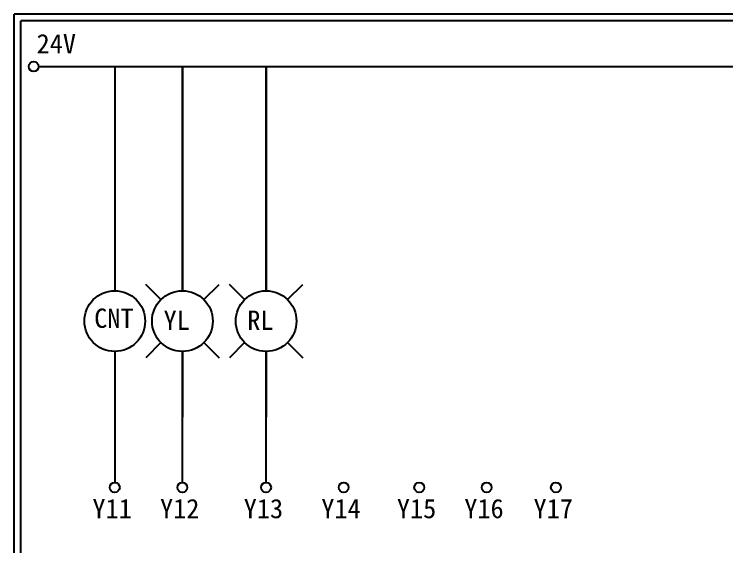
# Model space of a CAD drawing. Extents: x 926 to 1213, y 3 to 207.
# Drawn here: x 925.7 to 1058.6, y 107.6 to 207 of the extents above; entities that cross this region are included whole.
import ezdxf

# ---------------------------------------------------------------- set-up
doc = ezdxf.new("R2010")
doc.units = 0
doc.layers.get('0').update_dxf_attribs({"linetype": 'CONTINUOUS'})
doc.layers.add('圖框層', color=7, linetype='CONTINUOUS')
doc.layers.add('標尺寸層', color=3, linetype='CONTINUOUS')
doc.styles.add('STSL', font='KAIU.TTF')

msp = doc.modelspace()

# ---------------------------------------------------------------- linework, layer by layer
for p, q in [((953.1, 153.73), (950.27, 156.56)), ((961.11, 153.73), (963.93, 156.56)), ((968.71, 153.73), (965.88, 156.56)), ((976.72, 153.73), (979.55, 156.56)), ((953.1, 145.73), (950.27, 142.9)), ((961.11, 145.73), (963.93, 142.9)), ((968.71, 145.73), (965.88, 142.9)), ((976.72, 145.73), (979.55, 142.9))]:
    msp.add_line(p, q)
at = {"layer": '圖框層', "color": 7}
for p, q in [((1212.74, 206.97), (925.74, 206.97)), ((925.74, 3), (925.74, 206.97)), ((1211.49, 205.72), (926.99, 205.72)), ((926.99, 4.25), (926.99, 205.72))]:
    msp.add_line(p, q, dxfattribs=at)
at = {"layer": '標尺寸層', "color": 7}
for p, q in [((930.28, 197.22), (1207.88, 197.22)), ((944.49, 197.22), (944.49, 155.39)), ((957.1, 197.22), (957.1, 155.39)), ((972.71, 197.22), (972.71, 155.39)), ((944.49, 144.07), (944.49, 119.62)), ((957.1, 144.07), (957.1, 131.84)), ((972.71, 144.07), (972.71, 131.84))]:
    msp.add_line(p, q, dxfattribs=at)
at = {"layer": '標尺寸層'}
for p, q in [((957.1, 155.39), (957.1, 197.22)), ((972.71, 155.39), (972.71, 197.22)), ((957.1, 119.62), (957.1, 144.07)), ((972.71, 119.62), (972.71, 144.07))]:
    msp.add_line(p, q, dxfattribs=at)
at = {"layer": '標尺寸層', "color": 7}
for centre, radius in [((929.36, 197.22), 0.92), ((944.49, 149.73), 5.66), ((957.1, 149.73), 5.66), ((972.71, 149.73), 5.66), ((944.49, 118.7), 0.92), ((957.1, 118.7), 0.92), ((972.71, 118.7), 0.92), ((987.18, 118.7), 0.92), ((1001.27, 118.7), 0.92), ((1013.84, 118.7), 0.92), ((1026.76, 118.7), 0.92)]:
    msp.add_circle(centre, radius, dxfattribs=at)

# ---------------------------------------------------------------- texts
at = {"layer": '圖框層', "color": 4, "style": 'STSL'}
for s, p in [('24V', (929.91, 199.68)), ('CNT', (940.65, 148.47)), ('YL', (953.59, 148.09)), ('RL', (969.2, 148.09)), ('Y11', (940.32, 112.96)), ('Y12', (952.93, 112.96)), ('Y13', (968.54, 112.96)), ('Y14', (983.01, 112.96)), ('Y15', (997.1, 112.96)), ('Y16', (1009.67, 112.96)), ('Y17', (1022.59, 112.96))]:
    msp.add_text(s, height=3.6, dxfattribs=at).set_placement(p)

doc.saveas('drawing.dxf')
